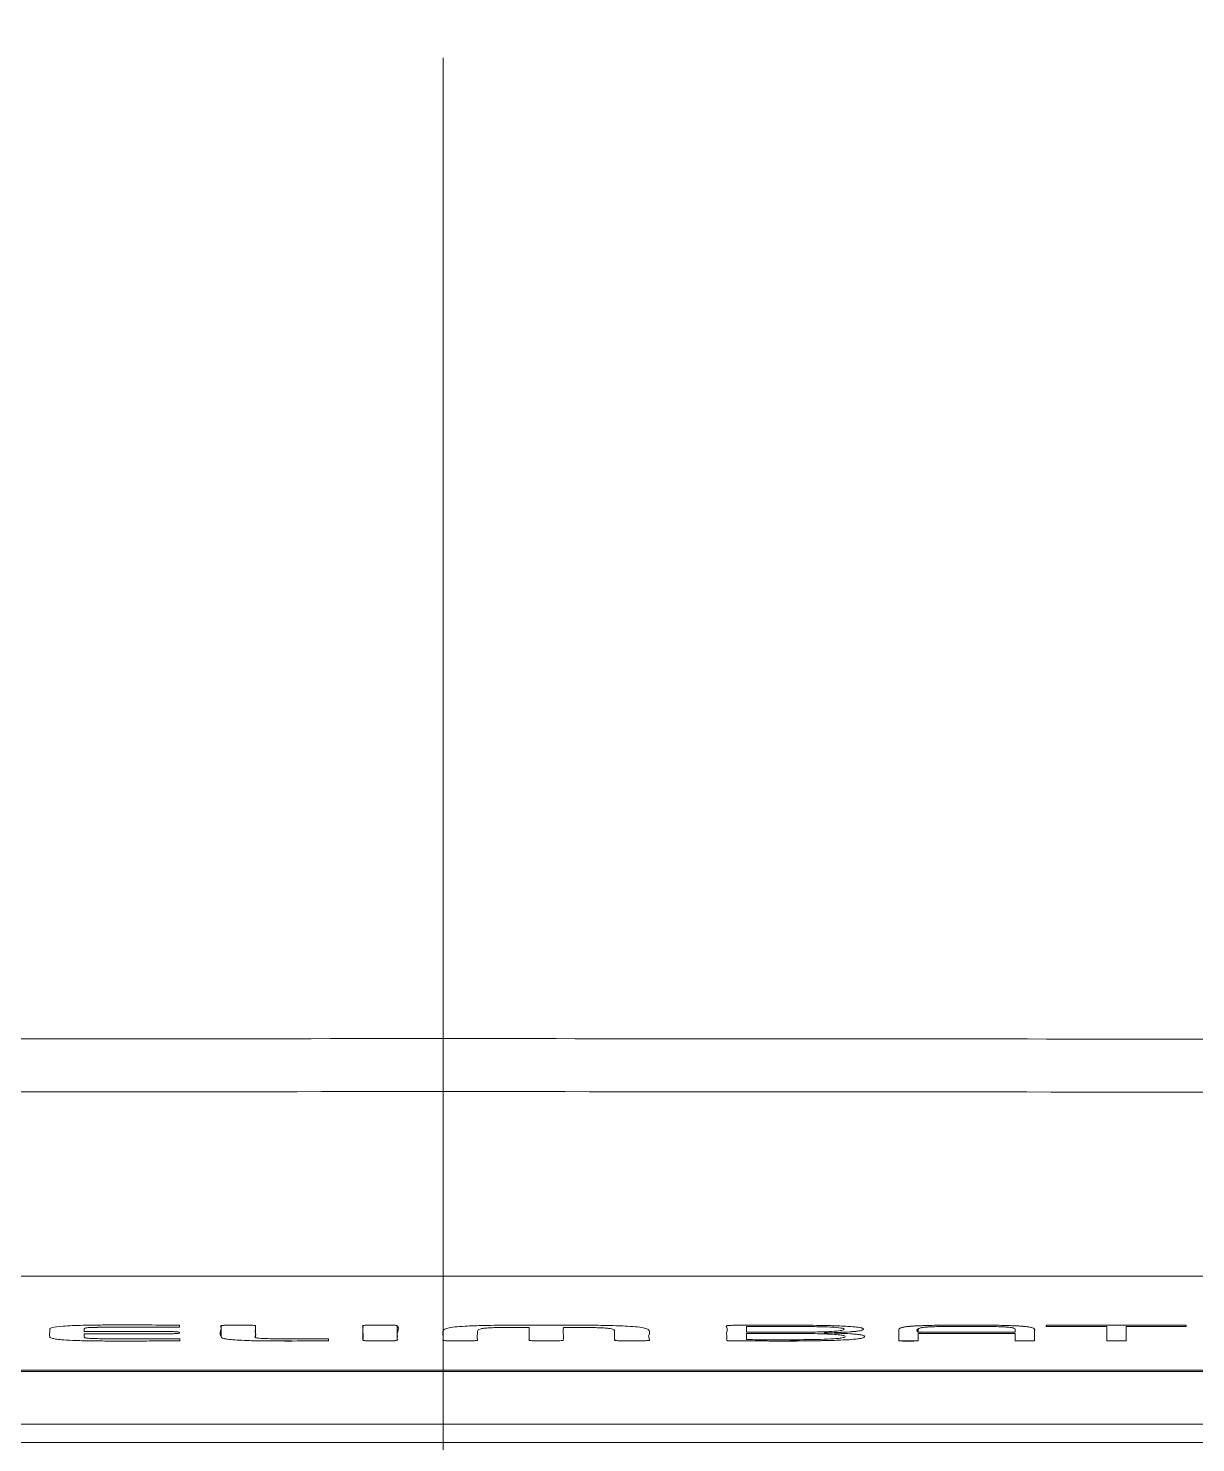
# Model space of a CAD drawing. Extents: x 3571 to 9666, y -561 to 1991.
# Drawn here: x 5119.93 to 5141.63, y 275.03 to 301.34 of the extents above; entities that cross this region are included whole.
import ezdxf

# ---------------------------------------------------------------- set-up
doc = ezdxf.new("R2010")
doc.units = 0
doc.header["$LTSCALE"] = 20
doc.header["$MEASUREMENT"] = 0
doc.linetypes.add('CENTER', pattern=[2, 1.25, -0.25, 0.25, -0.25])
doc.layers.get('0').update_dxf_attribs({"linetype": 'CONTINUOUS'})
doc.layers.add('1', color=7, linetype='CONTINUOUS')

msp = doc.modelspace()

# ---------------------------------------------------------------- linework, layer by layer
at = {"color": 7, "linetype": 'Continuous', "lineweight": 15}
for p, q in [((5160.144, 278.128), (5108.919, 278.128)), ((5160.144, 278.128), (5108.919, 278.128)), ((5122.744, 277.219), (5122.744, 277.18)), ((5122.744, 277.219), (5122.744, 277.18)), ((5133.283, 277.194), (5133.283, 277.089)), ((5133.283, 277.194), (5133.283, 277.089)), ((5133.283, 276.949), (5133.283, 277.064)), ((5133.283, 276.949), (5133.283, 277.064)), ((5134.91, 277.081), (5134.726, 277.076)), ((5134.91, 277.081), (5134.726, 277.076)), ((5134.726, 277.076), (5134.912, 277.071)), ((5134.726, 277.076), (5134.912, 277.071)), ((5136.477, 277.088), (5138.278, 277.088)), ((5136.477, 277.088), (5138.278, 277.088)), ((5136.477, 277.064), (5136.477, 276.93)), ((5138.278, 277.064), (5136.477, 277.064)), ((5136.477, 277.064), (5136.477, 276.93)), ((5138.278, 277.064), (5136.477, 277.064)), ((5138.278, 276.93), (5138.278, 277.064)), ((5138.278, 276.93), (5138.278, 277.064)), ((5138.892, 277.216), (5141.427, 277.216)), ((5138.892, 277.216), (5141.427, 277.216)), ((5139.98, 277.195), (5138.892, 277.195)), ((5139.98, 277.195), (5138.892, 277.195)), ((5139.98, 276.93), (5139.98, 277.195)), ((5139.98, 276.93), (5139.98, 277.195)), ((5140.339, 277.195), (5140.339, 276.93)), ((5141.427, 277.195), (5140.339, 277.195)), ((5140.339, 277.195), (5140.339, 276.93)), ((5141.427, 277.195), (5140.339, 277.195)), ((5141.46, 277.214), (5141.46, 277.196)), ((5141.46, 277.214), (5141.46, 277.196)), ((5122.745, 276.927), (5122.716, 276.926)), ((5122.745, 276.927), (5122.716, 276.926)), ((5122.745, 276.966), (5122.745, 276.927)), ((5122.745, 276.966), (5122.745, 276.927)), ((5125.514, 276.966), (5125.514, 276.929)), ((5125.514, 276.966), (5125.514, 276.929)), ((5095.144, 276.382), (5160.144, 276.382)), ((5095.144, 276.382), (5160.144, 276.382)), ((5095.144, 276.358), (5160.144, 276.358)), ((5023.448, 275.377), (5231.84, 275.377))]:
    msp.add_line(p, q, dxfattribs=at)
at = {"color": 7, "linetype": 'Continuous', "lineweight": 15, "flags": 128}
for points in [[(5122.716, 276.926), (5122.666, 276.926), (5122.622, 276.926), (5122.619, 276.926), (5122.619, 276.926), (5122.619, 276.926), (5122.619, 276.926), (5122.619, 276.926), (5122.619, 276.926), (5122.619, 276.926), (5122.619, 276.926), (5122.619, 276.926)], [(5122.716, 276.926), (5122.666, 276.926), (5122.622, 276.926), (5122.619, 276.926), (5122.619, 276.926), (5122.619, 276.926), (5122.619, 276.926), (5122.619, 276.926), (5122.619, 276.926), (5122.619, 276.926), (5122.619, 276.926), (5122.619, 276.926)], [(5125.514, 276.929), (5125.497, 276.928), (5125.496, 276.928), (5125.496, 276.928), (5125.495, 276.928), (5125.495, 276.928), (5125.479, 276.928), (5125.426, 276.928), (5125.397, 276.927), (5125.395, 276.927), (5125.395, 276.927), (5125.395, 276.927), (5125.395, 276.927), (5125.395, 276.927), (5125.395, 276.927), (5125.395, 276.927), (5125.395, 276.927), (5125.395, 276.927), (5125.395, 276.927), (5125.395, 276.927)]]:
    msp.add_lwpolyline(points, dxfattribs=at)
at = {"color": 7, "linetype": 'Continuous', "lineweight": 15}
msp.add_arc((5136.298, 278.376), 1.457, 263.9491, 277.0618, dxfattribs=at)
for points, knots in [([(5127.644, 282.547), (5123.905, 282.546), (5116.736, 282.543), (5106.446, 282.524), (5097.082, 282.497), (5088.644, 282.464), (5081.253, 282.429), (5074.872, 282.394), (5069.463, 282.361), (5064.869, 282.33), (5061.014, 282.299), (5056.528, 282.25), (5051.016, 282.159), (5044.462, 282.002), (5037.905, 281.794), (5031.419, 281.534), (5024.652, 281.201), (5018.051, 280.805), (5011.92, 280.365), (5006.19, 279.89), (5000.308, 279.328), (4993.91, 278.628), (4987.672, 277.848), (4981.617, 276.996), (4977.097, 276.296), (4973.822, 275.757), (4972.44, 275.519), (4971.922, 275.43)], [0, 0, 0, 0, 0.070455, 0.135104, 0.193948, 0.246989, 0.29423, 0.333385, 0.367403, 0.396306, 0.420078, 0.440185, 0.481122, 0.524531, 0.565128, 0.607203, 0.650633, 0.698182, 0.737901, 0.773078, 0.812433, 0.853317, 0.901758, 0.935931, 0.972857, 0.989809, 1, 1, 1, 1]), ([(5283.355, 275.427), (5282.954, 275.498), (5280.566, 275.921), (5276.554, 276.556), (5272.07, 277.222), (5268.51, 277.715), (5265.43, 278.12), (5262.314, 278.503), (5259.482, 278.832), (5256.755, 279.131), (5254.004, 279.416), (5251.034, 279.705), (5247.954, 279.983), (5244.685, 280.254), (5241.251, 280.517), (5235.382, 280.927), (5227.303, 281.388), (5217.302, 281.808), (5207.837, 282.088), (5200.532, 282.226), (5195.144, 282.291), (5191.159, 282.324), (5186.412, 282.357), (5180.745, 282.392), (5174.156, 282.429), (5166.643, 282.464), (5158.206, 282.497), (5148.842, 282.524), (5138.551, 282.543), (5131.382, 282.546), (5127.644, 282.547)], [0, 0, 0, 0, 0.007942, 0.047278, 0.078077, 0.09541, 0.117873, 0.138922, 0.157097, 0.174981, 0.193535, 0.211422, 0.233444, 0.254725, 0.276456, 0.30182, 0.371991, 0.43612, 0.496896, 0.553414, 0.574736, 0.598799, 0.628672, 0.664319, 0.705767, 0.753009, 0.806051, 0.864895, 0.929545, 1, 1, 1, 1]), ([(5127.644, 281.561), (5127.644, 281.947), (5127.644, 282.52), (5127.644, 282.46), (5127.644, 282.44)], [0, 0, 0, 0, 0.673407, 1, 1, 1, 1]), ([(5023.448, 275.377), (5023.522, 275.481), (5023.599, 275.584), (5023.711, 275.731), (5023.745, 275.774), (5023.814, 275.862), (5023.848, 275.906), (5023.954, 276.037), (5024.026, 276.125), (5024.246, 276.388), (5024.4, 276.563), (5024.881, 277.088), (5025.229, 277.438), (5025.695, 277.876), (5025.791, 277.963), (5025.935, 278.094), (5025.992, 278.138), (5026.13, 278.225), (5026.21, 278.269), (5026.662, 278.485), (5027.196, 278.657), (5028.6, 278.993), (5029.469, 279.157), (5031.009, 279.395), (5031.562, 279.473), (5032.449, 279.588), (5032.754, 279.626), (5033.383, 279.701), (5033.706, 279.738), (5035.369, 279.921), (5036.846, 280.06), (5040.059, 280.322), (5041.797, 280.444), (5045.495, 280.669), (5047.456, 280.772), (5051.563, 280.956), (5053.707, 281.037), (5058.136, 281.177), (5060.418, 281.234), (5065.076, 281.326), (5067.45, 281.359), (5070.443, 281.385), (5071.043, 281.389), (5072.244, 281.396), (5072.845, 281.4), (5074.047, 281.407), (5074.649, 281.41), (5075.549, 281.415), (5075.85, 281.417), (5076.451, 281.42), (5076.752, 281.422), (5079.458, 281.437), (5081.862, 281.449), (5089.083, 281.482), (5093.898, 281.501), (5108.353, 281.546), (5117.999, 281.561), (5127.644, 281.561)], [0.7121402, 0.7121402, 0.7121402, 0.7121402, 0.719641, 0.719641, 0.7228269, 0.7228269, 0.7260128, 0.7260128, 0.7323846, 0.7323846, 0.7451281, 0.7451281, 0.7706153, 0.7706153, 0.7769871, 0.7769871, 0.780173, 0.780173, 0.7833589, 0.7833589, 0.7961025, 0.7961025, 0.8088461, 0.8088461, 0.8152179, 0.8152179, 0.8184038, 0.8184038, 0.8215897, 0.8215897, 0.8343333, 0.8343333, 0.8470769, 0.8470769, 0.8598205, 0.8598205, 0.8725641, 0.8725641, 0.8853077, 0.8853077, 0.8980513, 0.8980513, 0.9012372, 0.9012372, 0.9044231, 0.9044231, 0.907609, 0.907609, 0.9092019, 0.9092019, 0.9107949, 0.9107949, 0.9235384, 0.9235384, 0.9490256, 0.9490256, 1, 1, 1, 1]), ([(5231.84, 275.377), (5231.766, 275.481), (5231.689, 275.584), (5231.577, 275.731), (5231.543, 275.774), (5231.474, 275.862), (5231.44, 275.906), (5231.334, 276.037), (5231.262, 276.125), (5231.042, 276.388), (5230.888, 276.563), (5230.407, 277.088), (5230.059, 277.438), (5229.593, 277.876), (5229.497, 277.963), (5229.353, 278.094), (5229.296, 278.138), (5229.158, 278.225), (5229.078, 278.269), (5228.626, 278.485), (5228.092, 278.657), (5226.688, 278.993), (5225.819, 279.157), (5224.279, 279.395), (5223.726, 279.473), (5222.839, 279.588), (5222.534, 279.626), (5221.905, 279.701), (5221.582, 279.738), (5219.919, 279.921), (5218.442, 280.06), (5215.229, 280.322), (5213.491, 280.444), (5209.792, 280.669), (5207.832, 280.772), (5203.725, 280.956), (5201.581, 281.037), (5197.152, 281.177), (5194.87, 281.234), (5190.212, 281.326), (5187.838, 281.359), (5184.845, 281.385), (5184.245, 281.389), (5183.044, 281.396), (5182.443, 281.4), (5181.241, 281.407), (5180.639, 281.41), (5179.739, 281.415), (5179.438, 281.417), (5178.837, 281.42), (5178.536, 281.422), (5175.83, 281.437), (5173.426, 281.449), (5166.205, 281.482), (5161.39, 281.501), (5146.935, 281.546), (5137.289, 281.561), (5127.644, 281.561)], [0.7121402, 0.7121402, 0.7121402, 0.7121402, 0.719641, 0.719641, 0.7228269, 0.7228269, 0.7260128, 0.7260128, 0.7323846, 0.7323846, 0.7451281, 0.7451281, 0.7706153, 0.7706153, 0.7769871, 0.7769871, 0.780173, 0.780173, 0.7833589, 0.7833589, 0.7961025, 0.7961025, 0.8088461, 0.8088461, 0.8152179, 0.8152179, 0.8184038, 0.8184038, 0.8215897, 0.8215897, 0.8343333, 0.8343333, 0.8470769, 0.8470769, 0.8598205, 0.8598205, 0.8725641, 0.8725641, 0.8853077, 0.8853077, 0.8980513, 0.8980513, 0.9012372, 0.9012372, 0.9044231, 0.9044231, 0.907609, 0.907609, 0.9092019, 0.9092019, 0.9107949, 0.9107949, 0.9235384, 0.9235384, 0.9490256, 0.9490256, 1, 1, 1, 1]), ([(5122.619, 276.926), (5122.522, 276.925), (5122.293, 276.924), (5121.919, 276.924), (5121.516, 276.923), (5121.138, 276.925), (5120.824, 276.932), (5120.598, 276.944), (5120.454, 276.957), (5120.37, 276.972), (5120.332, 276.987), (5120.323, 277.023), (5120.329, 277.065), (5120.328, 277.109), (5120.329, 277.141), (5120.325, 277.171), (5120.551, 277.202), (5120.911, 277.217), (5121.272, 277.222), (5121.555, 277.223), (5121.921, 277.222), (5122.301, 277.222), (5122.621, 277.22), (5122.744, 277.219)], [0, 0, 0, 0, 0.036682, 0.086618, 0.1412, 0.188795, 0.228836, 0.264032, 0.289599, 0.316387, 0.345952, 0.369153, 0.500499, 0.56617, 0.599007, 0.666442, 0.718562, 0.772345, 0.815458, 0.85659, 0.879046, 0.953484, 1, 1, 1, 1]), ([(5122.619, 276.926), (5122.522, 276.925), (5122.293, 276.924), (5121.919, 276.924), (5121.516, 276.923), (5121.138, 276.925), (5120.824, 276.932), (5120.598, 276.944), (5120.454, 276.957), (5120.37, 276.972), (5120.332, 276.987), (5120.323, 277.023), (5120.329, 277.065), (5120.328, 277.109), (5120.329, 277.141), (5120.325, 277.171), (5120.551, 277.202), (5120.911, 277.217), (5121.272, 277.222), (5121.555, 277.223), (5121.921, 277.222), (5122.301, 277.222), (5122.621, 277.22), (5122.744, 277.219)], [0, 0, 0, 0, 0.036682, 0.086618, 0.1412, 0.188795, 0.228836, 0.264032, 0.289599, 0.316387, 0.345952, 0.369153, 0.500499, 0.56617, 0.599007, 0.666442, 0.718562, 0.772345, 0.815458, 0.85659, 0.879046, 0.953484, 1, 1, 1, 1]), ([(5120.97, 277.059), (5120.972, 277.044), (5120.974, 277.021), (5120.965, 276.995), (5120.984, 276.98), (5121.064, 276.972), (5121.19, 276.968), (5121.334, 276.966), (5121.476, 276.966), (5121.635, 276.966), (5122.051, 276.966), (5122.432, 276.966), (5122.745, 276.966)], [0, 0, 0, 0, 0.2158143, 0.3242761, 0.3733332, 0.4179254, 0.4575598, 0.5121166, 0.5692467, 0.6050533, 0.6762733, 1, 1, 1, 1]), ([(5120.97, 277.059), (5120.972, 277.044), (5120.974, 277.021), (5120.965, 276.995), (5120.984, 276.98), (5121.064, 276.972), (5121.19, 276.968), (5121.334, 276.966), (5121.476, 276.966), (5121.635, 276.966), (5122.051, 276.966), (5122.432, 276.966), (5122.745, 276.966)], [0, 0, 0, 0, 0.2158143, 0.3242761, 0.3733332, 0.4179254, 0.4575598, 0.5121166, 0.5692467, 0.6050533, 0.6762733, 1, 1, 1, 1]), ([(5122.744, 277.18), (5122.354, 277.181), (5121.888, 277.181), (5121.364, 277.18), (5121.196, 277.178), (5121.084, 277.175), (5120.991, 277.168), (5120.967, 277.156), (5120.973, 277.133), (5120.972, 277.113), (5120.97, 277.099)], [0, 0, 0, 0, 0.427484, 0.509916, 0.574887, 0.611944, 0.642372, 0.713212, 0.786256, 1, 1, 1, 1]), ([(5122.744, 277.18), (5122.35, 277.18), (5121.956, 277.181), (5121.562, 277.181), (5120.97, 277.181), (5120.97, 277.169), (5120.97, 277.146), (5120.97, 277.131), (5120.97, 277.115), (5120.97, 277.099)], [0, 0, 0, 0, 0.504683, 0.504683, 0.504683, 0.722405, 0.722405, 0.722405, 1, 1, 1, 1]), ([(5120.97, 277.099), (5121.279, 277.099), (5121.723, 277.1), (5122.261, 277.098), (5122.525, 277.101), (5122.668, 277.097), (5122.721, 277.092), (5122.745, 277.086), (5122.737, 277.079), (5122.745, 277.071), (5122.721, 277.065), (5122.667, 277.061), (5122.533, 277.057), (5122.341, 277.059), (5122.043, 277.059), (5121.589, 277.059), (5121.212, 277.059), (5120.97, 277.059)], [0, 0, 0, 0, 0.234861, 0.3382, 0.412781, 0.432151, 0.452086, 0.474031, 0.501012, 0.527743, 0.548918, 0.568117, 0.587219, 0.654258, 0.712128, 0.815467, 1, 1, 1, 1]), ([(5120.97, 277.099), (5121.279, 277.099), (5121.723, 277.1), (5122.261, 277.098), (5122.525, 277.101), (5122.668, 277.097), (5122.721, 277.092), (5122.745, 277.086), (5122.737, 277.079), (5122.745, 277.071), (5122.721, 277.065), (5122.667, 277.061), (5122.533, 277.057), (5122.341, 277.059), (5122.043, 277.059), (5121.589, 277.059), (5121.212, 277.059), (5120.97, 277.059)], [0, 0, 0, 0, 0.234861, 0.3382, 0.412781, 0.432151, 0.452086, 0.474031, 0.501012, 0.527743, 0.548918, 0.568117, 0.587219, 0.654258, 0.712128, 0.815467, 1, 1, 1, 1]), ([(5125.395, 276.927), (5125.321, 276.926), (5125.116, 276.924), (5124.632, 276.924), (5124.116, 276.925), (5123.761, 276.944), (5123.62, 276.958), (5123.529, 276.977), (5123.485, 277.043), (5123.499, 277.112), (5123.525, 277.181), (5123.495, 277.201), (5123.527, 277.212), (5123.559, 277.215), (5123.605, 277.218), (5123.74, 277.222), (5123.889, 277.221), (5124.031, 277.219), (5124.085, 277.217), (5124.125, 277.214), (5124.149, 277.211), (5124.157, 277.206), (5124.153, 277.197), (5124.156, 277.18), (5124.154, 277.137), (5124.144, 277.083), (5124.174, 277.026), (5124.116, 276.994), (5124.193, 276.977), (5124.26, 276.972), (5124.367, 276.968), (5124.593, 276.965), (5124.982, 276.966), (5125.318, 276.966), (5125.514, 276.966)], [0, 0, 0, 0, 0.021032, 0.057936, 0.136603, 0.15684, 0.178427, 0.20351, 0.234484, 0.429754, 0.47076, 0.501739, 0.506827, 0.511931, 0.517253, 0.522984, 0.551593, 0.557653, 0.563174, 0.568366, 0.573131, 0.577958, 0.586451, 0.606749, 0.642997, 0.752836, 0.814347, 0.864886, 0.872649, 0.88101, 0.89145, 0.905617, 0.94508, 1, 1, 1, 1]), ([(5125.395, 276.927), (5125.372, 276.927), (5125.349, 276.927), (5125.205, 276.925), (5125.102, 276.924), (5124.698, 276.924), (5124.147, 276.924), (5123.515, 276.932), (5123.515, 277), (5123.515, 277.069), (5123.515, 277.138), (5123.515, 277.207), (5123.515, 277.214), (5123.598, 277.22), (5123.789, 277.22), (5123.881, 277.22), (5124.072, 277.22), (5124.155, 277.214), (5124.155, 277.207), (5124.155, 277.136), (5124.155, 277.066), (5124.155, 276.996), (5124.155, 276.981), (5124.155, 276.966), (5124.704, 276.966), (5124.974, 276.966), (5125.244, 276.966), (5125.514, 276.966)], [0, 0, 0, 0, 0.007403, 0.007403, 0.061313, 0.061313, 0.061313, 0.115224, 0.115224, 0.115224, 0.416097, 0.416097, 0.416097, 0.470008, 0.470008, 0.499335, 0.499335, 0.553245, 0.553245, 0.553245, 0.860318, 0.860318, 0.860318, 0.914229, 0.914229, 0.914229, 1, 1, 1, 1]), ([(5126.151, 276.939), (5126.155, 276.99), (5126.159, 277.064), (5126.142, 277.147), (5126.165, 277.186), (5126.128, 277.204), (5126.173, 277.214), (5126.218, 277.218), (5126.286, 277.22), (5126.421, 277.22), (5126.543, 277.22), (5126.651, 277.22), (5126.688, 277.219), (5126.721, 277.218), (5126.75, 277.216), (5126.773, 277.213), (5126.788, 277.21), (5126.838, 277.157), (5126.772, 277.083), (5126.801, 277), (5126.777, 276.961), (5126.814, 276.942), (5126.769, 276.933), (5126.724, 276.929), (5126.657, 276.927), (5126.522, 276.926), (5126.399, 276.926), (5126.291, 276.927), (5126.255, 276.927), (5126.218, 276.929), (5126.183, 276.931), (5126.156, 276.935), (5126.153, 276.938), (5126.151, 276.939)], [0, 0, 0, 0, 0.2323156, 0.3345317, 0.3795096, 0.4111216, 0.4177584, 0.4247163, 0.4324603, 0.4418033, 0.4689033, 0.4735227, 0.4775533, 0.4815102, 0.4859837, 0.4904879, 0.495084, 0.4998493, 0.7321649, 0.8343811, 0.8793589, 0.9108949, 0.9175501, 0.9245963, 0.932394, 0.9417407, 0.9688408, 0.9734441, 0.9774589, 0.9814021, 0.9873553, 0.9934787, 1, 1, 1, 1]), ([(5126.151, 276.939), (5126.151, 277.029), (5126.151, 277.118), (5126.151, 277.207), (5126.151, 277.213), (5126.215, 277.22), (5126.421, 277.22), (5126.521, 277.22), (5126.62, 277.22), (5126.715, 277.22), (5126.791, 277.214), (5126.791, 277.207), (5126.791, 277.118), (5126.791, 277.029), (5126.791, 276.939), (5126.791, 276.933), (5126.727, 276.926), (5126.521, 276.926), (5126.421, 276.926), (5126.322, 276.926), (5126.227, 276.926), (5126.151, 276.932), (5126.151, 276.939)], [0, 0, 0, 0, 0.368247, 0.368247, 0.368247, 0.419215, 0.419215, 0.449032, 0.449032, 0.449032, 0.5, 0.5, 0.5, 0.868247, 0.868247, 0.868247, 0.919215, 0.919215, 0.949032, 0.949032, 0.949032, 1, 1, 1, 1]), ([(5129.241, 277.178), (5129.058, 277.178), (5128.825, 277.178), (5128.56, 277.172), (5128.434, 277.165), (5128.345, 277.154), (5128.305, 277.138), (5128.286, 277.12), (5128.281, 277.055), (5128.262, 276.994), (5128.286, 276.938), (5128.271, 276.934), (5128.245, 276.931), (5128.19, 276.928), (5128.078, 276.926), (5127.948, 276.927), (5127.833, 276.926), (5127.749, 276.927), (5127.697, 276.929), (5127.663, 276.932), (5127.643, 276.936), (5127.637, 276.94), (5127.649, 276.973), (5127.637, 277.018), (5127.639, 277.066), (5127.639, 277.087), (5127.639, 277.097), (5127.639, 277.101), (5127.639, 277.103), (5127.639, 277.103), (5127.639, 277.104), (5127.639, 277.104), (5127.639, 277.104), (5127.639, 277.116), (5127.649, 277.136), (5127.714, 277.163), (5127.84, 277.185), (5128.068, 277.203), (5128.439, 277.215), (5128.956, 277.221), (5129.56, 277.221), (5130.163, 277.221), (5130.679, 277.215), (5131.051, 277.203), (5131.278, 277.185), (5131.404, 277.163), (5131.47, 277.136), (5131.496, 277.063), (5131.442, 276.997), (5131.484, 276.94), (5131.469, 276.934), (5131.432, 276.93), (5131.373, 276.927), (5131.29, 276.926), (5131.179, 276.927), (5131.062, 276.926), (5130.945, 276.926), (5130.879, 276.93), (5130.847, 276.934), (5130.83, 276.938), (5130.833, 276.946), (5130.827, 276.983), (5130.832, 277.035), (5130.832, 277.089), (5130.831, 277.12), (5130.809, 277.139), (5130.756, 277.154), (5130.683, 277.163), (5130.532, 277.172), (5130.253, 277.177), (5130.016, 277.177), (5129.878, 277.178)], [0, 0, 0, 0, 0.02706, 0.034462, 0.041033, 0.049896, 0.061276, 0.072878, 0.087292, 0.195502, 0.198677, 0.200963, 0.203351, 0.205873, 0.21172, 0.219607, 0.225535, 0.228879, 0.231995, 0.234345, 0.236766, 0.239332, 0.24382, 0.304417, 0.331081, 0.342812, 0.347974, 0.350245, 0.351244, 0.351684, 0.351878, 0.351963, 0.352, 0.352029, 0.375146, 0.39378, 0.409166, 0.423116, 0.443109, 0.468284, 0.500714, 0.533138, 0.558299, 0.578275, 0.592217, 0.607598, 0.626229, 0.649346, 0.756728, 0.76234, 0.765308, 0.768482, 0.771924, 0.775895, 0.780795, 0.788404, 0.793564, 0.797699, 0.80006, 0.802483, 0.8058, 0.8163, 0.879933, 0.911751, 0.927617, 0.943026, 0.951151, 0.95803, 0.964518, 0.979456, 1, 1, 1, 1]), ([(5129.241, 277.178), (5129.058, 277.178), (5128.825, 277.178), (5128.56, 277.172), (5128.434, 277.165), (5128.345, 277.154), (5128.305, 277.138), (5128.286, 277.12), (5128.281, 277.055), (5128.262, 276.994), (5128.286, 276.938), (5128.271, 276.934), (5128.245, 276.931), (5128.19, 276.928), (5128.078, 276.926), (5127.948, 276.927), (5127.833, 276.926), (5127.749, 276.927), (5127.697, 276.929), (5127.663, 276.932), (5127.643, 276.936), (5127.637, 276.94), (5127.649, 276.973), (5127.637, 277.018), (5127.639, 277.066), (5127.639, 277.087), (5127.639, 277.097), (5127.639, 277.101), (5127.639, 277.103), (5127.639, 277.103), (5127.639, 277.104), (5127.639, 277.104), (5127.639, 277.104), (5127.639, 277.116), (5127.649, 277.136), (5127.714, 277.163), (5127.84, 277.185), (5128.068, 277.203), (5128.439, 277.215), (5128.956, 277.221), (5129.56, 277.221), (5130.163, 277.221), (5130.679, 277.215), (5131.051, 277.203), (5131.278, 277.185), (5131.404, 277.163), (5131.47, 277.136), (5131.496, 277.063), (5131.442, 276.997), (5131.484, 276.94), (5131.469, 276.934), (5131.432, 276.93), (5131.373, 276.927), (5131.29, 276.926), (5131.179, 276.927), (5131.062, 276.926), (5130.945, 276.926), (5130.879, 276.93), (5130.847, 276.934), (5130.83, 276.938), (5130.833, 276.946), (5130.827, 276.983), (5130.832, 277.035), (5130.832, 277.089), (5130.831, 277.12), (5130.809, 277.139), (5130.756, 277.154), (5130.683, 277.163), (5130.532, 277.172), (5130.253, 277.177), (5130.016, 277.177), (5129.878, 277.178)], [0, 0, 0, 0, 0.02706, 0.034462, 0.041033, 0.049896, 0.061276, 0.072878, 0.087292, 0.195502, 0.198677, 0.200963, 0.203351, 0.205873, 0.21172, 0.219607, 0.225535, 0.228879, 0.231995, 0.234345, 0.236766, 0.239332, 0.24382, 0.304417, 0.331081, 0.342812, 0.347974, 0.350245, 0.351244, 0.351684, 0.351878, 0.351963, 0.352, 0.352029, 0.375146, 0.39378, 0.409166, 0.423116, 0.443109, 0.468284, 0.500714, 0.533138, 0.558299, 0.578275, 0.592217, 0.607598, 0.626229, 0.649346, 0.756728, 0.76234, 0.765308, 0.768482, 0.771924, 0.775895, 0.780795, 0.788404, 0.793564, 0.797699, 0.80006, 0.802483, 0.8058, 0.8163, 0.879933, 0.911751, 0.927617, 0.943026, 0.951151, 0.95803, 0.964518, 0.979456, 1, 1, 1, 1]), ([(5129.878, 277.178), (5129.876, 277.13), (5129.873, 277.062), (5129.885, 276.985), (5129.871, 276.953), (5129.886, 276.94), (5129.862, 276.933), (5129.816, 276.929), (5129.712, 276.925), (5129.577, 276.927), (5129.447, 276.926), (5129.359, 276.927), (5129.298, 276.929), (5129.256, 276.933), (5129.235, 276.939), (5129.244, 276.948), (5129.239, 276.965), (5129.242, 276.995), (5129.24, 277.067), (5129.24, 277.13), (5129.241, 277.178)], [0, 0, 0, 0, 0.2662333, 0.3780542, 0.4272516, 0.4447168, 0.4544693, 0.4634547, 0.4733956, 0.5000537, 0.5163283, 0.5267695, 0.5352873, 0.5438039, 0.5534514, 0.5691584, 0.5967103, 0.6459117, 0.7337667, 1, 1, 1, 1]), ([(5129.878, 277.178), (5129.876, 277.13), (5129.873, 277.062), (5129.885, 276.985), (5129.871, 276.953), (5129.886, 276.94), (5129.862, 276.933), (5129.816, 276.929), (5129.712, 276.925), (5129.577, 276.927), (5129.447, 276.926), (5129.359, 276.927), (5129.298, 276.929), (5129.256, 276.933), (5129.235, 276.939), (5129.244, 276.948), (5129.239, 276.965), (5129.242, 276.995), (5129.24, 277.067), (5129.24, 277.13), (5129.241, 277.178)], [0, 0, 0, 0, 0.2662333, 0.3780542, 0.4272516, 0.4447168, 0.4544693, 0.4634547, 0.4733956, 0.5000537, 0.5163283, 0.5267695, 0.5352873, 0.5438039, 0.5534514, 0.5691584, 0.5967103, 0.6459117, 0.7337667, 1, 1, 1, 1]), ([(5132.941, 276.93), (5132.937, 276.93), (5132.928, 276.931), (5132.92, 276.933), (5132.909, 276.943), (5132.923, 276.968), (5132.914, 277.02), (5132.909, 277.092), (5132.941, 277.159), (5132.897, 277.199), (5132.923, 277.21), (5132.931, 277.212), (5132.939, 277.213), (5132.943, 277.213)], [0, 0, 0, 0, 0.0050418, 0.0127277, 0.0240866, 0.1096237, 0.276012, 0.5731408, 0.8702618, 0.9812342, 0.9891365, 0.9952406, 1, 1, 1, 1]), ([(5132.941, 276.93), (5132.937, 276.93), (5132.928, 276.931), (5132.92, 276.933), (5132.909, 276.943), (5132.923, 276.968), (5132.914, 277.02), (5132.909, 277.092), (5132.941, 277.159), (5132.897, 277.199), (5132.923, 277.21), (5132.931, 277.212), (5132.939, 277.213), (5132.943, 277.213)], [0, 0, 0, 0, 0.0050418, 0.0127277, 0.0240866, 0.1096237, 0.276012, 0.5731408, 0.8702618, 0.9812342, 0.9891365, 0.9952406, 1, 1, 1, 1]), ([(5132.943, 277.213), (5132.948, 277.213), (5132.959, 277.214), (5132.987, 277.215), (5133.012, 277.215), (5133.029, 277.216)], [0, 0, 0, 0, 0.211482, 0.46154, 1, 1, 1, 1]), ([(5133.029, 277.216), (5133.244, 277.217), (5133.763, 277.22), (5134.429, 277.219), (5134.968, 277.207), (5135.246, 277.192), (5135.399, 277.175), (5135.455, 277.158), (5135.459, 277.142), (5135.452, 277.129), (5135.41, 277.116), (5135.319, 277.103), (5135.156, 277.09), (5134.994, 277.084), (5134.91, 277.081)], [0, 0, 0, 0, 0.158546, 0.382836, 0.482453, 0.569159, 0.625817, 0.688887, 0.74096, 0.782003, 0.826394, 0.868626, 0.931762, 1, 1, 1, 1]), ([(5133.029, 277.216), (5133.21, 277.217), (5133.546, 277.219), (5133.904, 277.219), (5134.339, 277.219), (5134.734, 277.215), (5135.289, 277.192), (5135.455, 277.175), (5135.457, 277.146), (5135.457, 277.144), (5135.457, 277.142), (5135.457, 277.14), (5135.455, 277.112), (5135.261, 277.091), (5134.91, 277.081)], [0, 0, 0, 0, 0.239406, 0.239406, 0.239406, 0.478813, 0.478813, 0.718219, 0.718219, 0.718219, 0.760594, 0.760594, 0.760594, 1, 1, 1, 1]), ([(5133.283, 277.089), (5133.579, 277.088), (5133.995, 277.088), (5134.516, 277.089), (5134.812, 277.097), (5135.008, 277.112), (5135.094, 277.129), (5135.109, 277.15), (5135.031, 277.171), (5134.781, 277.187), (5134.342, 277.195), (5133.833, 277.196), (5133.439, 277.194), (5133.283, 277.194)], [0, 0, 0, 0, 0.20015, 0.280985, 0.349587, 0.40758, 0.461821, 0.521337, 0.592492, 0.65922, 0.733488, 0.894609, 1, 1, 1, 1]), ([(5133.283, 277.089), (5133.579, 277.088), (5133.995, 277.088), (5134.516, 277.089), (5134.812, 277.097), (5135.008, 277.112), (5135.094, 277.129), (5135.109, 277.15), (5135.031, 277.171), (5134.781, 277.187), (5134.342, 277.195), (5133.833, 277.196), (5133.439, 277.194), (5133.283, 277.194)], [0, 0, 0, 0, 0.20015, 0.280985, 0.349587, 0.40758, 0.461821, 0.521337, 0.592492, 0.65922, 0.733488, 0.894609, 1, 1, 1, 1]), ([(5133.283, 277.064), (5133.548, 277.064), (5133.967, 277.064), (5134.551, 277.065), (5134.804, 277.053), (5134.925, 277.047)], [0, 0, 0, 0, 0.475014, 0.749386, 1, 1, 1, 1]), ([(5133.283, 277.064), (5133.591, 277.064), (5133.9, 277.064), (5134.209, 277.064), (5134.548, 277.064), (5134.78, 277.058), (5134.925, 277.047)], [0, 0, 0, 0, 0.645264, 0.645264, 0.645264, 1, 1, 1, 1]), ([(5134.925, 277.047), (5134.968, 277.043), (5135.055, 277.036), (5135.112, 277.021), (5135.125, 277.005), (5135.105, 276.99), (5135.032, 276.976), (5134.891, 276.963), (5134.651, 276.953), (5134.246, 276.947), (5133.781, 276.947), (5133.428, 276.949), (5133.283, 276.949)], [0, 0, 0, 0, 0.071134, 0.140847, 0.212832, 0.289895, 0.358436, 0.423087, 0.522486, 0.634153, 0.848938, 1, 1, 1, 1]), ([(5134.925, 277.047), (5134.968, 277.043), (5135.055, 277.036), (5135.112, 277.021), (5135.125, 277.005), (5135.105, 276.99), (5135.032, 276.976), (5134.891, 276.963), (5134.651, 276.953), (5134.246, 276.947), (5133.781, 276.947), (5133.428, 276.949), (5133.283, 276.949)], [0, 0, 0, 0, 0.071134, 0.140847, 0.212832, 0.289895, 0.358436, 0.423087, 0.522486, 0.634153, 0.848938, 1, 1, 1, 1]), ([(5134.912, 277.071), (5135.002, 277.068), (5135.178, 277.062), (5135.348, 277.048), (5135.441, 277.033), (5135.478, 277.02), (5135.481, 277.005), (5135.473, 276.987), (5135.395, 276.968), (5135.242, 276.951), (5135.1, 276.944), (5135.029, 276.94)], [0, 0, 0, 0, 0.132996, 0.260471, 0.347465, 0.439042, 0.507752, 0.631341, 0.763521, 0.881864, 1, 1, 1, 1]), ([(5134.912, 277.071), (5135.266, 277.062), (5135.478, 277.04), (5135.479, 277.011), (5135.479, 277.009), (5135.479, 277.006), (5135.479, 277.004), (5135.477, 276.972), (5135.305, 276.953), (5135.029, 276.94)], [0, 0, 0, 0, 0.457247, 0.457247, 0.457247, 0.542753, 0.542753, 0.542753, 1, 1, 1, 1]), ([(5136.117, 276.93), (5136.115, 276.979), (5136.112, 277.04), (5136.121, 277.118), (5136.099, 277.155), (5136.201, 277.184), (5136.349, 277.201), (5136.613, 277.214), (5136.973, 277.219), (5137.376, 277.219), (5137.78, 277.219), (5138.139, 277.214), (5138.404, 277.201), (5138.552, 277.184), (5138.656, 277.155), (5138.633, 277.118), (5138.641, 277.062), (5138.638, 277.01), (5138.638, 276.965), (5138.638, 276.945), (5138.638, 276.936), (5138.638, 276.933), (5138.638, 276.931), (5138.639, 276.93), (5138.637, 276.929), (5138.634, 276.928), (5138.63, 276.928), (5138.627, 276.927)], [0, 0, 0, 0, 0.20887, 0.261087, 0.331134, 0.361966, 0.387819, 0.413062, 0.458708, 0.498323, 0.537779, 0.583361, 0.608673, 0.634592, 0.665455, 0.735481, 0.787698, 0.904665, 0.956131, 0.978778, 0.98874, 0.993125, 0.995053, 0.996568, 0.997291, 0.998294, 1, 1, 1, 1]), ([(5136.117, 276.93), (5136.117, 277), (5136.117, 277.07), (5136.117, 277.141), (5136.117, 277.171), (5136.212, 277.19), (5136.567, 277.213), (5136.844, 277.219), (5137.236, 277.219), (5137.33, 277.219), (5137.424, 277.219), (5137.518, 277.219), (5137.906, 277.219), (5138.185, 277.213), (5138.542, 277.19), (5138.638, 277.171), (5138.638, 277.141), (5138.638, 277.07), (5138.638, 277), (5138.638, 276.93), (5138.638, 276.929), (5138.634, 276.928), (5138.627, 276.927)], [0, 0, 0, 0, 0.3360694, 0.3360694, 0.3360694, 0.3951222, 0.3951222, 0.454175, 0.454175, 0.454175, 0.4867722, 0.4867722, 0.4867722, 0.545825, 0.545825, 0.6048778, 0.6048778, 0.6048778, 0.9409472, 0.9409472, 0.9409472, 0.9999855, 0.9999855, 0.9999855, 0.9999855]), ([(5138.278, 277.088), (5138.276, 277.099), (5138.273, 277.124), (5138.294, 277.155), (5138.197, 277.176), (5138.085, 277.186), (5137.816, 277.197), (5137.377, 277.195), (5136.938, 277.197), (5136.67, 277.186), (5136.558, 277.176), (5136.418, 277.144), (5136.45, 277.113), (5136.477, 277.088)], [0, 0, 0, 0, 0.109934, 0.246434, 0.289894, 0.329355, 0.368592, 0.500142, 0.631562, 0.670763, 0.710197, 0.75365, 1, 1, 1, 1]), ([(5138.278, 277.088), (5138.278, 277.105), (5138.278, 277.122), (5138.278, 277.139), (5138.277, 277.161), (5138.234, 277.175), (5137.966, 277.194), (5137.774, 277.196), (5137.518, 277.196), (5137.424, 277.196), (5137.33, 277.196), (5137.236, 277.196), (5136.98, 277.196), (5136.788, 277.194), (5136.521, 277.175), (5136.478, 277.161), (5136.477, 277.139), (5136.477, 277.122), (5136.477, 277.105), (5136.477, 277.088)], [0.0000031, 0.0000031, 0.0000031, 0.0000031, 0.1893257, 0.1893257, 0.1893257, 0.3258258, 0.3258258, 0.4623259, 0.4623259, 0.4623259, 0.537674, 0.537674, 0.537674, 0.6741742, 0.6741742, 0.8106743, 0.8106743, 0.8106743, 0.9999969, 0.9999969, 0.9999969, 0.9999969]), ([(5138.853, 277.196), (5138.853, 277.2), (5138.853, 277.204), (5138.853, 277.21), (5138.853, 277.212), (5138.852, 277.214), (5138.854, 277.214), (5138.857, 277.215), (5138.862, 277.215), (5138.87, 277.216), (5138.88, 277.216), (5138.888, 277.216), (5138.892, 277.216)], [0, 0, 0, 0, 0.460722, 0.663419, 0.75263, 0.822723, 0.841458, 0.864823, 0.89211, 0.923304, 0.958784, 1, 1, 1, 1]), ([(5138.853, 277.196), (5138.853, 277.202), (5138.853, 277.208), (5138.853, 277.214), (5138.853, 277.215), (5138.865, 277.216), (5138.892, 277.216)], [0, 0, 0, 0, 0.322952, 0.322952, 0.322952, 1, 1, 1, 1]), ([(5138.856, 277.196), (5138.856, 277.196), (5138.856, 277.196), (5138.855, 277.196), (5138.855, 277.196), (5138.854, 277.196), (5138.854, 277.196), (5138.854, 277.196), (5138.854, 277.196), (5138.854, 277.196), (5138.854, 277.196), (5138.853, 277.196), (5138.853, 277.196), (5138.853, 277.196)], [0, 0, 0, 0, 0.086303, 0.14194, 0.178037, 0.214487, 0.22747, 0.239978, 0.251162, 0.264984, 0.300628, 0.408856, 1, 1, 1, 1]), ([(5138.892, 277.195), (5138.887, 277.195), (5138.878, 277.195), (5138.867, 277.195), (5138.86, 277.196), (5138.857, 277.196), (5138.856, 277.196)], [0, 0, 0, 0, 0.39732, 0.7097, 0.905333, 1, 1, 1, 1]), ([(5141.427, 277.216), (5141.434, 277.216), (5141.443, 277.216), (5141.452, 277.216), (5141.456, 277.215), (5141.459, 277.215), (5141.459, 277.214), (5141.46, 277.214)], [0, 0, 0, 0, 0.420815, 0.518599, 0.598991, 0.757849, 1, 1, 1, 1]), ([(5141.46, 277.196), (5141.46, 277.196), (5141.46, 277.196), (5141.459, 277.196), (5141.456, 277.196), (5141.452, 277.195), (5141.442, 277.195), (5141.434, 277.195), (5141.427, 277.195)], [0, 0, 0, 0, 0.144697, 0.200039, 0.262449, 0.368949, 0.5416, 1, 1, 1, 1]), ([(5125.514, 276.929), (5125.505, 276.928), (5125.496, 276.928), (5125.487, 276.928), (5125.416, 276.927), (5125.396, 276.927), (5125.395, 276.927), (5125.395, 276.927)], [0, 0, 0, 0, 0.033016, 0.033016, 0.879279, 0.879279, 1, 1, 1, 1]), ([(5133.039, 276.927), (5133.014, 276.928), (5132.984, 276.928), (5132.952, 276.929), (5132.944, 276.93), (5132.941, 276.93)], [0, 0, 0, 0, 0.712461, 0.88159, 1, 1, 1, 1]), ([(5133.039, 276.927), (5133.014, 276.928), (5132.984, 276.928), (5132.952, 276.929), (5132.944, 276.93), (5132.941, 276.93)], [0, 0, 0, 0, 0.712461, 0.88159, 1, 1, 1, 1]), ([(5135.029, 276.94), (5134.844, 276.935), (5134.452, 276.923), (5133.767, 276.923), (5133.293, 276.926), (5133.039, 276.927)], [0, 0, 0, 0, 0.2919, 0.62156, 1, 1, 1, 1]), ([(5135.029, 276.94), (5134.752, 276.928), (5134.358, 276.924), (5133.932, 276.924), (5133.568, 276.924), (5133.242, 276.925), (5133.039, 276.927)], [0, 0, 0, 0, 0.5, 0.5, 0.5, 1, 1, 1, 1]), ([(5136.127, 276.927), (5136.124, 276.928), (5136.12, 276.928), (5136.117, 276.929), (5136.117, 276.929), (5136.117, 276.93)], [0, 0, 0, 0, 0.626687, 0.841675, 1, 1, 1, 1]), ([(5136.144, 276.927), (5136.144, 276.927), (5136.142, 276.927), (5136.139, 276.927), (5136.136, 276.927), (5136.132, 276.927), (5136.129, 276.927), (5136.127, 276.927)], [0, 0, 0, 0, 0.102267, 0.236871, 0.408687, 0.667721, 1, 1, 1, 1]), ([(5136.144, 276.927), (5136.144, 276.927), (5136.142, 276.927), (5136.139, 276.927), (5136.136, 276.927), (5136.132, 276.927), (5136.129, 276.927), (5136.127, 276.927)], [0, 0, 0, 0, 0.102267, 0.236871, 0.408687, 0.667721, 1, 1, 1, 1]), ([(5136.477, 276.93), (5136.476, 276.928), (5136.461, 276.927), (5136.449, 276.927), (5136.347, 276.927), (5136.246, 276.927), (5136.144, 276.927)], [0, 0, 0, 0, 0.625782, 0.625782, 0.625782, 1, 1, 1, 1]), ([(5138.611, 276.927), (5138.554, 276.927), (5138.472, 276.927), (5138.379, 276.927), (5138.338, 276.927), (5138.318, 276.927), (5138.308, 276.927), (5138.301, 276.927), (5138.297, 276.927), (5138.292, 276.927), (5138.287, 276.927), (5138.283, 276.928), (5138.279, 276.929), (5138.278, 276.929), (5138.278, 276.93)], [0, 0, 0, 0, 0.476986, 0.68686, 0.779205, 0.819836, 0.85176, 0.862439, 0.875268, 0.890194, 0.90706, 0.932877, 0.963355, 1, 1, 1, 1]), ([(5138.611, 276.927), (5138.509, 276.927), (5138.407, 276.927), (5138.305, 276.927), (5138.296, 276.927), (5138.278, 276.927), (5138.278, 276.93)], [0, 0, 0, 0, 0.375, 0.375, 0.375, 1, 1, 1, 1]), ([(5138.627, 276.927), (5138.625, 276.927), (5138.622, 276.927), (5138.617, 276.927), (5138.614, 276.927), (5138.612, 276.927), (5138.611, 276.927), (5138.611, 276.927)], [0, 0, 0, 0, 0.420559, 0.726985, 0.910915, 0.961616, 1, 1, 1, 1]), ([(5138.627, 276.927), (5138.625, 276.927), (5138.622, 276.927), (5138.617, 276.927), (5138.614, 276.927), (5138.612, 276.927), (5138.611, 276.927), (5138.611, 276.927)], [0, 0, 0, 0, 0.420559, 0.726985, 0.910915, 0.961616, 1, 1, 1, 1]), ([(5140.313, 276.927), (5140.256, 276.927), (5140.173, 276.927), (5140.08, 276.927), (5140.038, 276.927), (5140.019, 276.927), (5140.008, 276.927), (5140, 276.927), (5139.995, 276.927), (5139.989, 276.927), (5139.984, 276.928), (5139.98, 276.929), (5139.98, 276.929), (5139.98, 276.93)], [0, 0, 0, 0, 0.4779279, 0.6882151, 0.7807427, 0.8214538, 0.8534407, 0.8684091, 0.8865263, 0.9079582, 0.9332493, 0.9634408, 1, 1, 1, 1]), ([(5140.313, 276.927), (5140.256, 276.927), (5140.173, 276.927), (5140.08, 276.927), (5140.038, 276.927), (5140.019, 276.927), (5140.008, 276.927), (5140, 276.927), (5139.995, 276.927), (5139.989, 276.927), (5139.984, 276.928), (5139.98, 276.929), (5139.98, 276.929), (5139.98, 276.93)], [0, 0, 0, 0, 0.4779279, 0.6882151, 0.7807427, 0.8214538, 0.8534407, 0.8684091, 0.8865263, 0.9079582, 0.9332493, 0.9634408, 1, 1, 1, 1]), ([(5140.339, 276.93), (5140.339, 276.929), (5140.338, 276.929), (5140.334, 276.928), (5140.329, 276.927), (5140.323, 276.927), (5140.318, 276.927), (5140.315, 276.927), (5140.313, 276.927)], [0, 0, 0, 0, 0.257039, 0.476489, 0.663234, 0.790173, 0.901433, 1, 1, 1, 1]), ([(5140.339, 276.93), (5140.339, 276.929), (5140.338, 276.929), (5140.334, 276.928), (5140.329, 276.927), (5140.323, 276.927), (5140.318, 276.927), (5140.315, 276.927), (5140.313, 276.927)], [0, 0, 0, 0, 0.257039, 0.476489, 0.663234, 0.790173, 0.901433, 1, 1, 1, 1])]:
    msp.add_open_spline(points, degree=3, knots=knots, dxfattribs=at)
for points, degree in [([(5132.943, 277.213), (5132.959, 277.214), (5132.982, 277.215), (5133.029, 277.216)], 3), ([(5138.856, 277.196), (5138.853, 277.196), (5138.855, 277.196), (5138.853, 277.196)], 3), ([(5138.892, 277.195), (5138.872, 277.195), (5138.859, 277.196), (5138.856, 277.196)], 3), ([(5141.427, 277.216), (5141.458, 277.216), (5141.457, 277.216), (5141.46, 277.214)], 3), ([(5141.46, 277.196), (5141.458, 277.196), (5141.464, 277.196), (5141.427, 277.195)], 3), ([(5136.127, 276.927), (5136.121, 276.928), (5136.116, 276.929), (5136.117, 276.93)], 3), ([(5232.081, 275.034), (5023.207, 275.034)], 1)]:
    msp.add_open_spline(points, degree=degree, dxfattribs=at)
at = {"layer": '1', "color": 1, "linetype": 'CENTER', "lineweight": 0, "ltscale": 2}
msp.add_line((5127.644, -229.213), (5127.644, 301.335), dxfattribs=at)

doc.saveas('drawing.dxf')
